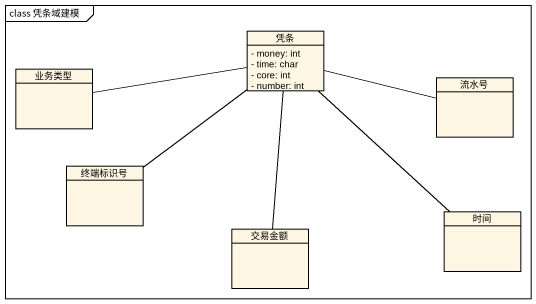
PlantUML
@startuml
mainframe class 凭条域建模
hide circle
hide empty members
skinparam classAttributeIconSize 0
class 凭条 {
  - money: int
  - time: char
  - core: int
  - number: int
}
class 业务类型
class 流水号
class 终端标识号
class 交易金额
class 时间
凭条 -left- 业务类型
凭条 -right- 流水号
凭条 -- 终端标识号
凭条 -- 交易金额
凭条 -- 时间
@enduml
